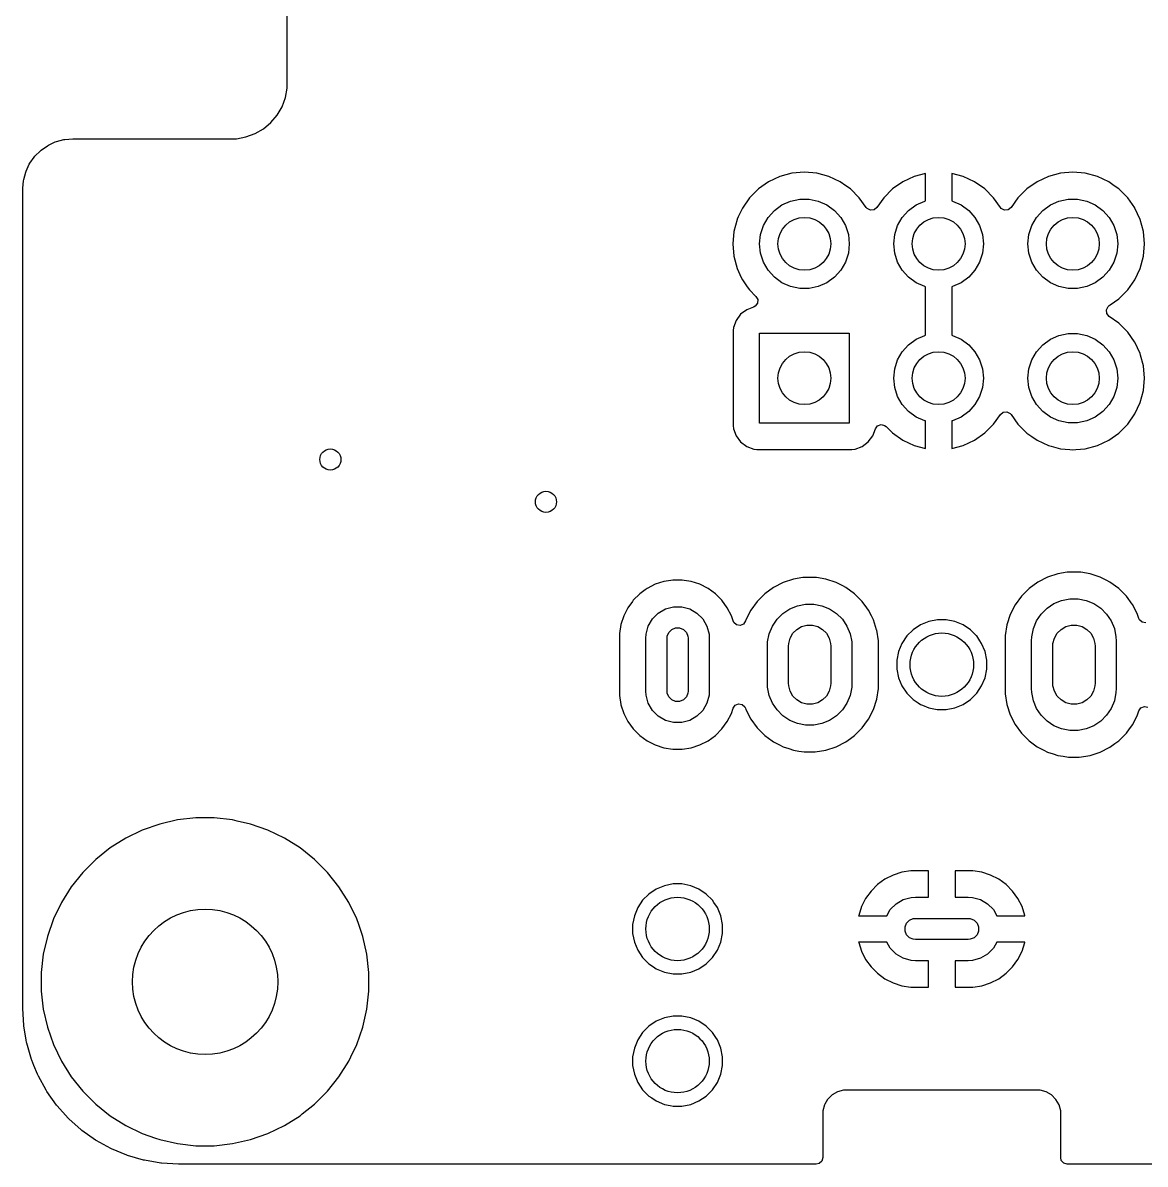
# Model space of a CAD drawing. Extents: x 1.91 to 4.47, y -4.27 to -2.07.
# Drawn here: x 1.911 to 2.748, y -4.27 to -3.42 of the extents above; entities that cross this region are included whole.
import ezdxf

# ---------------------------------------------------------------- set-up
doc = ezdxf.new("R2010")
doc.units = 0
doc.header["$MEASUREMENT"] = 0
doc.layers.add('BLACK', color=7, linetype='CONTINUOUS')

msp = doc.modelspace()

# ---------------------------------------------------------------- linework, layer by layer
at = {"layer": 'BLACK', "linetype": 'CONTINUOUS'}
for p, q in [((2.10829, -3.46392), (2.10829, -2.87319)), ((2.10829, -3.46457), (2.10829, -3.46392)), ((2.10829, -3.46819), (2.10829, -3.46457)), ((2.10456, -3.48211), (2.10703, -3.47531)), ((2.10703, -3.47531), (2.10829, -3.46819)), ((2.10094, -3.48838), (2.10456, -3.48211)), ((2.09629, -3.49392), (2.10094, -3.48838)), ((2.08447, -3.50219), (2.09074, -3.49858)), ((2.09074, -3.49858), (2.09629, -3.49392)), ((1.93051, -3.51075), (1.93565, -3.50836)), ((1.93565, -3.50836), (1.93645, -3.50807)), ((1.93645, -3.50807), (1.94192, -3.5066)), ((1.94192, -3.5066), (1.94275, -3.50646)), ((1.94275, -3.50646), (1.94861, -3.50594)), ((1.94861, -3.50594), (1.94903, -3.50593)), ((1.94903, -3.50593), (2.07055, -3.50593)), ((2.07055, -3.50593), (2.07767, -3.50467)), ((2.07055, -3.50593), (2.07055, -3.50593)), ((2.07767, -3.50467), (2.08447, -3.50219)), ((1.91994, -3.51963), (1.92048, -3.51898)), ((1.92048, -3.51898), (1.92449, -3.51497)), ((1.92449, -3.51497), (1.92514, -3.51443)), ((1.92514, -3.51443), (1.92978, -3.51118)), ((1.92978, -3.51118), (1.93051, -3.51075)), ((1.91387, -3.53013), (1.91626, -3.525)), ((1.91626, -3.525), (1.91669, -3.52427)), ((1.91669, -3.52427), (1.91994, -3.51963)), ((1.91212, -3.5364), (1.91358, -3.53093)), ((1.91358, -3.53093), (1.91387, -3.53013)), ((2.47545, -3.5341), (2.46701, -3.53803)), ((2.48443, -3.53169), (2.47545, -3.5341)), ((2.47545, -3.5341), (2.47545, -3.5341)), ((2.4937, -3.53088), (2.48443, -3.53169)), ((2.48443, -3.53169), (2.48443, -3.53169)), ((2.50297, -3.53169), (2.4937, -3.53088)), ((2.4937, -3.53088), (2.4937, -3.53088)), ((2.51195, -3.5341), (2.50297, -3.53169)), ((2.50297, -3.53169), (2.50297, -3.53169)), ((2.51196, -3.5341), (2.51195, -3.5341)), ((2.52039, -3.53803), (2.51196, -3.5341)), ((2.51196, -3.5341), (2.51196, -3.5341)), ((2.57545, -3.53412), (2.56702, -3.53805)), ((2.58386, -3.53186), (2.57545, -3.53412)), ((2.57545, -3.53412), (2.57545, -3.53412)), ((2.58386, -3.55232), (2.58386, -3.53186)), ((2.58386, -3.53186), (2.58386, -3.53186)), ((2.61195, -3.53412), (2.60354, -3.53186)), ((2.60354, -3.53186), (2.60354, -3.55232)), ((2.62038, -3.53805), (2.61195, -3.53412)), ((2.61195, -3.53412), (2.61195, -3.53412)), ((2.67545, -3.5341), (2.66701, -3.53803)), ((2.68443, -3.53169), (2.67545, -3.5341)), ((2.67545, -3.5341), (2.67545, -3.5341)), ((2.6937, -3.53088), (2.68443, -3.53169)), ((2.68443, -3.53169), (2.68443, -3.53169)), ((2.70297, -3.53169), (2.6937, -3.53088)), ((2.6937, -3.53088), (2.6937, -3.53088)), ((2.71195, -3.5341), (2.70297, -3.53169)), ((2.70297, -3.53169), (2.70297, -3.53169)), ((2.71196, -3.5341), (2.71195, -3.5341)), ((2.72039, -3.53803), (2.71196, -3.5341)), ((2.71196, -3.5341), (2.71196, -3.5341)), ((1.91144, -3.54352), (1.91146, -3.54309)), ((1.91144, -3.58425), (1.91144, -3.54352)), ((1.91146, -3.54309), (1.91149, -3.54271)), ((1.91149, -3.54271), (1.91197, -3.53724)), ((1.91197, -3.53724), (1.91212, -3.5364)), ((2.45939, -3.54337), (2.45282, -3.54994)), ((2.46701, -3.53803), (2.45939, -3.54337)), ((2.46701, -3.53803), (2.46701, -3.53803)), ((2.52456, -3.54095), (2.52039, -3.53803)), ((2.52039, -3.53803), (2.52039, -3.53803)), ((2.52039, -3.53803), (2.52039, -3.53803)), ((2.52792, -3.54331), (2.52456, -3.54095)), ((2.52801, -3.54337), (2.52792, -3.54331)), ((2.53459, -3.54994), (2.52801, -3.54337)), ((2.52801, -3.54337), (2.52801, -3.54337)), ((2.55941, -3.54338), (2.55283, -3.54996)), ((2.56702, -3.53805), (2.55941, -3.54338)), ((2.55941, -3.54338), (2.55941, -3.54338)), ((2.56702, -3.53805), (2.56702, -3.53805)), ((2.628, -3.54338), (2.62038, -3.53805)), ((2.63457, -3.54996), (2.628, -3.54338)), ((2.65939, -3.54337), (2.65282, -3.54994)), ((2.66701, -3.53803), (2.65939, -3.54337)), ((2.66701, -3.53803), (2.66701, -3.53803)), ((2.72456, -3.54095), (2.72039, -3.53803)), ((2.72039, -3.53803), (2.72039, -3.53803)), ((2.72039, -3.53803), (2.72039, -3.53803)), ((2.72792, -3.54331), (2.72456, -3.54095)), ((2.72801, -3.54337), (2.72792, -3.54331)), ((2.73459, -3.54994), (2.72801, -3.54337)), ((2.72801, -3.54337), (2.72801, -3.54337)), ((2.45282, -3.54994), (2.44748, -3.55757)), ((2.47697, -3.55527), (2.48336, -3.55243)), ((2.48336, -3.55243), (2.4902, -3.55097)), ((2.4902, -3.55097), (2.4972, -3.55097)), ((2.4972, -3.55097), (2.50404, -3.55243)), ((2.50404, -3.55243), (2.51043, -3.55527)), ((2.53971, -3.55727), (2.53459, -3.54994)), ((2.55283, -3.54996), (2.54771, -3.55727)), ((2.55283, -3.54996), (2.55283, -3.54996)), ((2.57697, -3.55527), (2.58336, -3.55243)), ((2.58336, -3.55243), (2.58386, -3.55232)), ((2.60354, -3.55232), (2.60404, -3.55243)), ((2.60404, -3.55243), (2.61043, -3.55527)), ((2.63969, -3.55727), (2.63457, -3.54996)), ((2.63457, -3.54996), (2.63457, -3.54996)), ((2.65282, -3.54994), (2.64769, -3.55727)), ((2.67697, -3.55527), (2.68336, -3.55243)), ((2.68336, -3.55243), (2.6902, -3.55097)), ((2.6902, -3.55097), (2.6972, -3.55097)), ((2.6972, -3.55097), (2.70404, -3.55243)), ((2.70404, -3.55243), (2.71043, -3.55527)), ((2.73979, -3.55738), (2.73459, -3.54994)), ((2.44748, -3.55757), (2.44447, -3.56402)), ((2.44748, -3.55757), (2.44748, -3.55757)), ((2.46663, -3.56458), (2.47131, -3.55938)), ((2.47131, -3.55938), (2.47697, -3.55527)), ((2.51043, -3.55527), (2.51609, -3.55938)), ((2.51609, -3.55938), (2.52077, -3.56458)), ((2.54037, -3.55803), (2.53971, -3.55727)), ((2.54283, -3.55927), (2.54037, -3.55803)), ((2.54556, -3.55898), (2.54283, -3.55927)), ((2.54771, -3.55727), (2.54556, -3.55898)), ((2.56663, -3.56458), (2.57131, -3.55938)), ((2.57131, -3.55938), (2.57697, -3.55527)), ((2.61043, -3.55527), (2.61609, -3.55938)), ((2.61609, -3.55938), (2.62077, -3.56458)), ((2.64035, -3.55803), (2.63969, -3.55727)), ((2.6428, -3.55927), (2.64035, -3.55803)), ((2.64554, -3.55898), (2.6428, -3.55927)), ((2.64769, -3.55727), (2.64554, -3.55898)), ((2.66663, -3.56458), (2.67131, -3.55938)), ((2.67131, -3.55938), (2.67697, -3.55527)), ((2.71043, -3.55527), (2.71609, -3.55938)), ((2.71609, -3.55938), (2.72077, -3.56458)), ((2.73992, -3.55757), (2.73979, -3.55738)), ((2.74385, -3.566), (2.73992, -3.55757)), ((2.44355, -3.566), (2.44114, -3.57498)), ((2.44359, -3.56591), (2.44355, -3.566)), ((2.44355, -3.566), (2.44355, -3.566)), ((2.44447, -3.56402), (2.44359, -3.56591)), ((2.46313, -3.57064), (2.46663, -3.56458)), ((2.52077, -3.56458), (2.52427, -3.57064)), ((2.56313, -3.57064), (2.56663, -3.56458)), ((2.62077, -3.56458), (2.62427, -3.57064)), ((2.66313, -3.57064), (2.66663, -3.56458)), ((2.72077, -3.56458), (2.72427, -3.57064)), ((2.74626, -3.57498), (2.74385, -3.566)), ((2.44114, -3.57498), (2.44033, -3.58425)), ((2.44114, -3.57498), (2.44114, -3.57498)), ((2.46024, -3.58425), (2.46097, -3.57729)), ((2.46097, -3.57729), (2.46313, -3.57064)), ((2.52427, -3.57064), (2.52643, -3.57729)), ((2.52643, -3.57729), (2.52717, -3.58425)), ((2.56024, -3.58425), (2.56097, -3.57729)), ((2.56097, -3.57729), (2.56313, -3.57064)), ((2.62427, -3.57064), (2.62643, -3.57729)), ((2.62643, -3.57729), (2.62717, -3.58425)), ((2.66024, -3.58425), (2.66097, -3.57729)), ((2.66097, -3.57729), (2.66313, -3.57064)), ((2.72427, -3.57064), (2.72643, -3.57729)), ((2.72643, -3.57729), (2.72717, -3.58425)), ((2.74707, -3.58425), (2.74626, -3.57498)), ((1.91144, -3.87454), (1.91144, -3.58425)), ((2.44033, -3.58425), (2.44114, -3.59352)), ((2.44033, -3.58425), (2.44033, -3.58425)), ((2.46097, -3.59121), (2.46024, -3.58425)), ((2.52717, -3.58425), (2.52643, -3.59121)), ((2.56097, -3.59121), (2.56024, -3.58425)), ((2.62717, -3.58425), (2.62643, -3.59121)), ((2.66097, -3.59121), (2.66024, -3.58425)), ((2.72717, -3.58425), (2.72643, -3.59121)), ((2.74626, -3.59352), (2.74707, -3.58425)), ((2.44114, -3.59352), (2.44114, -3.59352)), ((2.44114, -3.59352), (2.44355, -3.60251)), ((2.46313, -3.59786), (2.46097, -3.59121)), ((2.52643, -3.59121), (2.52427, -3.59786)), ((2.56313, -3.59786), (2.56097, -3.59121)), ((2.62643, -3.59121), (2.62427, -3.59786)), ((2.66313, -3.59786), (2.66097, -3.59121)), ((2.72643, -3.59121), (2.72427, -3.59786)), ((2.74385, -3.60251), (2.74626, -3.59352)), ((2.44355, -3.60251), (2.44355, -3.60251)), ((2.44355, -3.60251), (2.44355, -3.60251)), ((2.44355, -3.60251), (2.44669, -3.60924)), ((2.46663, -3.60392), (2.46313, -3.59786)), ((2.47131, -3.60912), (2.46663, -3.60392)), ((2.52077, -3.60392), (2.51609, -3.60912)), ((2.52427, -3.59786), (2.52077, -3.60392)), ((2.56663, -3.60392), (2.56313, -3.59786)), ((2.57131, -3.60912), (2.56663, -3.60392)), ((2.62077, -3.60392), (2.61609, -3.60912)), ((2.62427, -3.59786), (2.62077, -3.60392)), ((2.66663, -3.60392), (2.66313, -3.59786)), ((2.67131, -3.60912), (2.66663, -3.60392)), ((2.72077, -3.60392), (2.71609, -3.60912)), ((2.72427, -3.59786), (2.72077, -3.60392)), ((2.73992, -3.61094), (2.74385, -3.60251)), ((2.44669, -3.60924), (2.44748, -3.61094)), ((2.44748, -3.61094), (2.44748, -3.61094)), ((2.44748, -3.61094), (2.45114, -3.61617)), ((2.47697, -3.61323), (2.47131, -3.60912)), ((2.51609, -3.60912), (2.51043, -3.61323)), ((2.57697, -3.61323), (2.57131, -3.60912)), ((2.61609, -3.60912), (2.61043, -3.61323)), ((2.67697, -3.61323), (2.67131, -3.60912)), ((2.71609, -3.60912), (2.71043, -3.61323)), ((2.73459, -3.61856), (2.73992, -3.61094)), ((2.45114, -3.61617), (2.45282, -3.61856)), ((2.45282, -3.61856), (2.45282, -3.61856)), ((2.45282, -3.61856), (2.45762, -3.62336)), ((2.48336, -3.61608), (2.47697, -3.61323)), ((2.4902, -3.61753), (2.48336, -3.61608)), ((2.4972, -3.61753), (2.4902, -3.61753)), ((2.50404, -3.61608), (2.4972, -3.61753)), ((2.51043, -3.61323), (2.50404, -3.61608)), ((2.58336, -3.61608), (2.57697, -3.61323)), ((2.58386, -3.61618), (2.58336, -3.61608)), ((2.58386, -3.65232), (2.58386, -3.61618)), ((2.60404, -3.61608), (2.60354, -3.61618)), ((2.60354, -3.61618), (2.60354, -3.65232)), ((2.61043, -3.61323), (2.60404, -3.61608)), ((2.68336, -3.61608), (2.67697, -3.61323)), ((2.6902, -3.61753), (2.68336, -3.61608)), ((2.6972, -3.61753), (2.6902, -3.61753)), ((2.70404, -3.61608), (2.6972, -3.61753)), ((2.71043, -3.61323), (2.70404, -3.61608)), ((2.72801, -3.62514), (2.73459, -3.61856)), ((2.45874, -3.62852), (2.45709, -3.63072)), ((2.45762, -3.62336), (2.45893, -3.62577)), ((2.45893, -3.62577), (2.45874, -3.62852)), ((2.72158, -3.62964), (2.72801, -3.62514)), ((2.44616, -3.63671), (2.44276, -3.64125)), ((2.4507, -3.63332), (2.44616, -3.63671)), ((2.44616, -3.63671), (2.44616, -3.63671)), ((2.45587, -3.63139), (2.4507, -3.63332)), ((2.4507, -3.63332), (2.4507, -3.63332)), ((2.45709, -3.63072), (2.45587, -3.63139)), ((2.7187, -3.63337), (2.71994, -3.63091)), ((2.71898, -3.6361), (2.7187, -3.63337)), ((2.7207, -3.63825), (2.71898, -3.6361)), ((2.71994, -3.63091), (2.7207, -3.63025)), ((2.7207, -3.63025), (2.72158, -3.62964)), ((2.44078, -3.64656), (2.44053, -3.6489)), ((2.44276, -3.64125), (2.44078, -3.64656)), ((2.44276, -3.64125), (2.44276, -3.64125)), ((2.72801, -3.64337), (2.7207, -3.63825)), ((2.73459, -3.64994), (2.72801, -3.64337)), ((2.72801, -3.64337), (2.72801, -3.64337)), ((2.44053, -3.6489), (2.44053, -3.6489)), ((2.44053, -3.6489), (2.44053, -3.7196)), ((2.46024, -3.71772), (2.46024, -3.65079)), ((2.46024, -3.65079), (2.52717, -3.65079)), ((2.52717, -3.65079), (2.52717, -3.71772)), ((2.57697, -3.65527), (2.58336, -3.65243)), ((2.58336, -3.65243), (2.58386, -3.65232)), ((2.60354, -3.65232), (2.60404, -3.65243)), ((2.60404, -3.65243), (2.61043, -3.65527)), ((2.67697, -3.65527), (2.68336, -3.65243)), ((2.68336, -3.65243), (2.6902, -3.65097)), ((2.6902, -3.65097), (2.6972, -3.65097)), ((2.6972, -3.65097), (2.70404, -3.65243)), ((2.70404, -3.65243), (2.71043, -3.65527)), ((2.73971, -3.65727), (2.73459, -3.64994)), ((2.56663, -3.66458), (2.57131, -3.65938)), ((2.57131, -3.65938), (2.57697, -3.65527)), ((2.61043, -3.65527), (2.61609, -3.65938)), ((2.61609, -3.65938), (2.62077, -3.66458)), ((2.66663, -3.66458), (2.67131, -3.65938)), ((2.67131, -3.65938), (2.67697, -3.65527)), ((2.71043, -3.65527), (2.71609, -3.65938)), ((2.71609, -3.65938), (2.72077, -3.66458)), ((2.73992, -3.65757), (2.73971, -3.65727)), ((2.74385, -3.666), (2.73992, -3.65757)), ((2.56097, -3.67729), (2.56313, -3.67064)), ((2.56313, -3.67064), (2.56663, -3.66458)), ((2.62077, -3.66458), (2.62427, -3.67064)), ((2.62427, -3.67064), (2.62643, -3.67729)), ((2.66097, -3.67729), (2.66313, -3.67064)), ((2.66313, -3.67064), (2.66663, -3.66458)), ((2.72077, -3.66458), (2.72427, -3.67064)), ((2.72427, -3.67064), (2.72643, -3.67729)), ((2.74416, -3.66712), (2.74385, -3.666)), ((2.74385, -3.666), (2.74385, -3.666)), ((2.74385, -3.666), (2.74385, -3.666)), ((2.74626, -3.67498), (2.74416, -3.66712)), ((2.56024, -3.68425), (2.56097, -3.67729)), ((2.62643, -3.67729), (2.62717, -3.68425)), ((2.66024, -3.68425), (2.66097, -3.67729)), ((2.72643, -3.67729), (2.72717, -3.68425)), ((2.74707, -3.68425), (2.74626, -3.67498)), ((2.56097, -3.69121), (2.56024, -3.68425)), ((2.62717, -3.68425), (2.62643, -3.69121)), ((2.66097, -3.69121), (2.66024, -3.68425)), ((2.72717, -3.68425), (2.72643, -3.69121)), ((2.74626, -3.69352), (2.74707, -3.68425)), ((2.56313, -3.69786), (2.56097, -3.69121)), ((2.62643, -3.69121), (2.62427, -3.69786)), ((2.66313, -3.69786), (2.66097, -3.69121)), ((2.72643, -3.69121), (2.72427, -3.69786)), ((2.74385, -3.70251), (2.74626, -3.69352)), ((2.56663, -3.70392), (2.56313, -3.69786)), ((2.57131, -3.70912), (2.56663, -3.70392)), ((2.62077, -3.70392), (2.61609, -3.70912)), ((2.62427, -3.69786), (2.62077, -3.70392)), ((2.66663, -3.70392), (2.66313, -3.69786)), ((2.67131, -3.70912), (2.66663, -3.70392)), ((2.72077, -3.70392), (2.71609, -3.70912)), ((2.72427, -3.69786), (2.72077, -3.70392)), ((2.73992, -3.71094), (2.74385, -3.70251)), ((2.57697, -3.71323), (2.57131, -3.70912)), ((2.58336, -3.71608), (2.57697, -3.71323)), ((2.61043, -3.71323), (2.60404, -3.71608)), ((2.61609, -3.70912), (2.61043, -3.71323)), ((2.63457, -3.71855), (2.63969, -3.71124)), ((2.63969, -3.71124), (2.64184, -3.70952)), ((2.64184, -3.70952), (2.64457, -3.70924)), ((2.64457, -3.70924), (2.64703, -3.71048)), ((2.64703, -3.71048), (2.64769, -3.71124)), ((2.64769, -3.71124), (2.65282, -3.71856)), ((2.67697, -3.71323), (2.67131, -3.70912)), ((2.68336, -3.71608), (2.67697, -3.71323)), ((2.71043, -3.71323), (2.70404, -3.71608)), ((2.71609, -3.70912), (2.71043, -3.71323)), ((2.73459, -3.71856), (2.73992, -3.71094)), ((2.44053, -3.7196), (2.44053, -3.7196)), ((2.44053, -3.7196), (2.44078, -3.72195)), ((2.44078, -3.72195), (2.44276, -3.72726)), ((2.52717, -3.71772), (2.46024, -3.71772)), ((2.54464, -3.72726), (2.54657, -3.72206)), ((2.54657, -3.72206), (2.54822, -3.71986)), ((2.54822, -3.71986), (2.5508, -3.7189)), ((2.5508, -3.7189), (2.55349, -3.71948)), ((2.55349, -3.71948), (2.5546, -3.72032)), ((2.5546, -3.72032), (2.55941, -3.72512)), ((2.58386, -3.71618), (2.58336, -3.71608)), ((2.58386, -3.73664), (2.58386, -3.71618)), ((2.60404, -3.71608), (2.60354, -3.71618)), ((2.60354, -3.71618), (2.60354, -3.73664)), ((2.628, -3.72512), (2.63457, -3.71855)), ((2.65282, -3.71856), (2.65939, -3.72514)), ((2.6902, -3.71753), (2.68336, -3.71608)), ((2.6972, -3.71753), (2.6902, -3.71753)), ((2.70404, -3.71608), (2.6972, -3.71753)), ((2.72801, -3.72514), (2.73459, -3.71856)), ((2.44276, -3.72726), (2.44276, -3.72726)), ((2.44276, -3.72726), (2.44616, -3.73179)), ((2.54124, -3.73179), (2.54464, -3.72726)), ((2.55941, -3.72512), (2.56702, -3.73046)), ((2.56702, -3.73046), (2.57545, -3.73439)), ((2.61195, -3.73439), (2.62038, -3.73046)), ((2.62038, -3.73046), (2.628, -3.72512)), ((2.65939, -3.72514), (2.6632, -3.72781)), ((2.6632, -3.72781), (2.66701, -3.73047)), ((2.66701, -3.73047), (2.66701, -3.73047)), ((2.66701, -3.73047), (2.66701, -3.73047)), ((2.66701, -3.73047), (2.67545, -3.73441)), ((2.71196, -3.73441), (2.72039, -3.73047)), ((2.72039, -3.73047), (2.72801, -3.72514)), ((2.44616, -3.73179), (2.44616, -3.73179)), ((2.44616, -3.73179), (2.4507, -3.73519)), ((2.4507, -3.73519), (2.4507, -3.73519)), ((2.4507, -3.73519), (2.456, -3.73717)), ((2.456, -3.73717), (2.456, -3.73717)), ((2.456, -3.73717), (2.45628, -3.7372)), ((2.45628, -3.7372), (2.45835, -3.73742)), ((2.45835, -3.73742), (2.52905, -3.73742)), ((2.52905, -3.73742), (2.5314, -3.73717)), ((2.5314, -3.73717), (2.53671, -3.73519)), ((2.53671, -3.73519), (2.54124, -3.73179)), ((2.57545, -3.73439), (2.57545, -3.73439)), ((2.57545, -3.73439), (2.58386, -3.73664)), ((2.60354, -3.73664), (2.61195, -3.73439)), ((2.61195, -3.73439), (2.61195, -3.73439)), ((2.67545, -3.73441), (2.67545, -3.73441)), ((2.67545, -3.73441), (2.67545, -3.73441)), ((2.67545, -3.73441), (2.67761, -3.73499)), ((2.67761, -3.73499), (2.68443, -3.73681)), ((2.68443, -3.73681), (2.69138, -3.73742)), ((2.69138, -3.73742), (2.6937, -3.73762)), ((2.6937, -3.73762), (2.69602, -3.73742)), ((2.6937, -3.73762), (2.6937, -3.73762)), ((2.6937, -3.73762), (2.6937, -3.73762)), ((2.69602, -3.73742), (2.70297, -3.73681)), ((2.70297, -3.73681), (2.71196, -3.73441)), ((2.49265, -3.83281), (2.48565, -3.83392)), ((2.49361, -3.83266), (2.49265, -3.83281)), ((2.50167, -3.83266), (2.49361, -3.83266)), ((2.50276, -3.83283), (2.50167, -3.83266)), ((2.50963, -3.83392), (2.50276, -3.83283)), ((2.67483, -3.83247), (2.66765, -3.83613)), ((2.6825, -3.82998), (2.67483, -3.83247)), ((2.6895, -3.82887), (2.6825, -3.82998)), ((2.69046, -3.82872), (2.6895, -3.82887)), ((2.69852, -3.82872), (2.69046, -3.82872)), ((2.69961, -3.82889), (2.69852, -3.82872)), ((2.70648, -3.82998), (2.69961, -3.82889)), ((2.71414, -3.83247), (2.70648, -3.82998)), ((2.71908, -3.83499), (2.71414, -3.83247)), ((2.37514, -3.84189), (2.37099, -3.84491)), ((2.3765, -3.8409), (2.37514, -3.84189)), ((2.38258, -3.8378), (2.3765, -3.8409)), ((2.38907, -3.83569), (2.38258, -3.8378)), ((2.39424, -3.83487), (2.38907, -3.83569)), ((2.3958, -3.83463), (2.39424, -3.83487)), ((2.40262, -3.83463), (2.3958, -3.83463)), ((2.40418, -3.83487), (2.40262, -3.83463)), ((2.40936, -3.83569), (2.40418, -3.83487)), ((2.41584, -3.8378), (2.40936, -3.83569)), ((2.40936, -3.83569), (2.40936, -3.83569)), ((2.40936, -3.83569), (2.40936, -3.83569)), ((2.42192, -3.8409), (2.41584, -3.8378)), ((2.42744, -3.84491), (2.42192, -3.8409)), ((2.4708, -3.84007), (2.46428, -3.8448)), ((2.47798, -3.83641), (2.4708, -3.84007)), ((2.48565, -3.83392), (2.47798, -3.83641)), ((2.51729, -3.83641), (2.50963, -3.83392)), ((2.52223, -3.83892), (2.51729, -3.83641)), ((2.52447, -3.84007), (2.52223, -3.83892)), ((2.53099, -3.8448), (2.52447, -3.84007)), ((2.52447, -3.84007), (2.52447, -3.84007)), ((2.52447, -3.84007), (2.52447, -3.84007)), ((2.66113, -3.84087), (2.65543, -3.84657)), ((2.66765, -3.83613), (2.66113, -3.84087)), ((2.72132, -3.83613), (2.71908, -3.83499)), ((2.72784, -3.84087), (2.72132, -3.83613)), ((2.72132, -3.83613), (2.72132, -3.83613)), ((2.72132, -3.83613), (2.72132, -3.83613)), ((2.73354, -3.84657), (2.72784, -3.84087)), ((2.3656, -3.8505), (2.36216, -3.85524)), ((2.36616, -3.84973), (2.3656, -3.8505)), ((2.37099, -3.84491), (2.36616, -3.84973)), ((2.36616, -3.84973), (2.36616, -3.84973)), ((2.36616, -3.84973), (2.36616, -3.84973)), ((2.37099, -3.84491), (2.37099, -3.84491)), ((2.37099, -3.84491), (2.37099, -3.84491)), ((2.43226, -3.84973), (2.42744, -3.84491)), ((2.43627, -3.85524), (2.43226, -3.84973)), ((2.45858, -3.8505), (2.45385, -3.85702)), ((2.46428, -3.8448), (2.45858, -3.8505)), ((2.53669, -3.8505), (2.53099, -3.8448)), ((2.54014, -3.85524), (2.53669, -3.8505)), ((2.65543, -3.84657), (2.6507, -3.85309)), ((2.67964, -3.85214), (2.68535, -3.84978)), ((2.68535, -3.84978), (2.6914, -3.84858)), ((2.6914, -3.84858), (2.69758, -3.84858)), ((2.69758, -3.84858), (2.70363, -3.84978)), ((2.70363, -3.84978), (2.70934, -3.85214)), ((2.73797, -3.85267), (2.73354, -3.84657)), ((2.36216, -3.85524), (2.35906, -3.86132)), ((2.38483, -3.85921), (2.39017, -3.85613)), ((2.39017, -3.85613), (2.39613, -3.85453)), ((2.39613, -3.85453), (2.4023, -3.85453)), ((2.4023, -3.85453), (2.40825, -3.85613)), ((2.40825, -3.85613), (2.41359, -3.85921)), ((2.43937, -3.86132), (2.43627, -3.85524)), ((2.45385, -3.85702), (2.45019, -3.8642)), ((2.47766, -3.85951), (2.48279, -3.85608)), ((2.48279, -3.85608), (2.48849, -3.85372)), ((2.48849, -3.85372), (2.49455, -3.85251)), ((2.49455, -3.85251), (2.50072, -3.85251)), ((2.50072, -3.85251), (2.50678, -3.85372)), ((2.50678, -3.85372), (2.51248, -3.85608)), ((2.51248, -3.85608), (2.51762, -3.85951)), ((2.54143, -3.85702), (2.54014, -3.85524)), ((2.54362, -3.86132), (2.54143, -3.85702)), ((2.6507, -3.85309), (2.64704, -3.86027)), ((2.67014, -3.85994), (2.67451, -3.85557)), ((2.67451, -3.85557), (2.67964, -3.85214)), ((2.70934, -3.85214), (2.71447, -3.85557)), ((2.71447, -3.85557), (2.71883, -3.85994)), ((2.73828, -3.85309), (2.73797, -3.85267)), ((2.74194, -3.86027), (2.73828, -3.85309)), ((2.35906, -3.86132), (2.35695, -3.86781)), ((2.37739, -3.86891), (2.38047, -3.86357)), ((2.38047, -3.86357), (2.38483, -3.85921)), ((2.41359, -3.85921), (2.41795, -3.86357)), ((2.41795, -3.86357), (2.42104, -3.86891)), ((2.4406, -3.86513), (2.43937, -3.86132)), ((2.44106, -3.86614), (2.4406, -3.86513)), ((2.44309, -3.868), (2.44106, -3.86614)), ((2.44834, -3.8674), (2.4458, -3.86847)), ((2.44989, -3.86513), (2.44834, -3.8674)), ((2.45019, -3.8642), (2.44989, -3.86513)), ((2.46986, -3.86901), (2.47329, -3.86388)), ((2.47329, -3.86388), (2.47766, -3.85951)), ((2.51762, -3.85951), (2.52198, -3.86388)), ((2.52198, -3.86388), (2.52541, -3.86901)), ((2.54509, -3.8642), (2.54362, -3.86132)), ((2.5475, -3.87163), (2.54509, -3.8642)), ((2.5863, -3.86544), (2.5802, -3.86796)), ((2.59276, -3.86415), (2.5863, -3.86544)), ((2.5863, -3.86544), (2.5863, -3.86544)), ((2.59277, -3.86415), (2.59276, -3.86415)), ((2.59936, -3.86415), (2.59277, -3.86415)), ((2.60583, -3.86544), (2.59936, -3.86415)), ((2.59936, -3.86415), (2.59936, -3.86415)), ((2.61192, -3.86796), (2.60583, -3.86544)), ((2.60583, -3.86544), (2.60583, -3.86544)), ((2.64704, -3.86027), (2.64455, -3.86793)), ((2.66435, -3.87078), (2.66671, -3.86507)), ((2.66671, -3.86507), (2.67014, -3.85994)), ((2.71883, -3.85994), (2.72227, -3.86507)), ((2.72227, -3.86507), (2.72463, -3.87078)), ((2.74288, -3.86316), (2.74194, -3.86027)), ((2.74334, -3.86417), (2.74288, -3.86316)), ((2.74537, -3.86603), (2.74334, -3.86417)), ((2.74808, -3.8665), (2.74537, -3.86603)), ((1.91144, -4.127), (1.91144, -3.87454)), ((2.35695, -3.86781), (2.35589, -3.87454)), ((2.35589, -3.87454), (2.35589, -3.92073)), ((2.37559, -3.87795), (2.37579, -3.87487)), ((2.37579, -3.87487), (2.37739, -3.86891)), ((2.39149, -3.87642), (2.39267, -3.87358)), ((2.39267, -3.87358), (2.39484, -3.87141)), ((2.39484, -3.87141), (2.39768, -3.87023)), ((2.39768, -3.87023), (2.40075, -3.87023)), ((2.40075, -3.87023), (2.40359, -3.87141)), ((2.40359, -3.87141), (2.40576, -3.87358)), ((2.40576, -3.87358), (2.40694, -3.87642)), ((2.42104, -3.86891), (2.42263, -3.87487)), ((2.42263, -3.87487), (2.42283, -3.87795)), ((2.4458, -3.86847), (2.44309, -3.868)), ((2.46629, -3.88077), (2.4675, -3.87472)), ((2.4675, -3.87472), (2.46986, -3.86901)), ((2.48309, -3.87783), (2.48514, -3.87427)), ((2.48514, -3.87427), (2.48805, -3.87136)), ((2.48805, -3.87136), (2.49161, -3.86931)), ((2.49161, -3.86931), (2.49558, -3.86824)), ((2.49558, -3.86824), (2.49969, -3.86824)), ((2.49969, -3.86824), (2.50366, -3.86931)), ((2.50366, -3.86931), (2.50722, -3.87136)), ((2.50722, -3.87136), (2.51013, -3.87427)), ((2.51013, -3.87427), (2.51219, -3.87783)), ((2.52541, -3.86901), (2.52778, -3.87472)), ((2.52778, -3.87472), (2.52898, -3.88077)), ((2.54758, -3.87187), (2.5475, -3.87163)), ((2.54884, -3.87983), (2.54758, -3.87187)), ((2.57472, -3.87163), (2.57005, -3.87629)), ((2.5802, -3.86796), (2.57472, -3.87163)), ((2.61741, -3.87163), (2.61192, -3.86796)), ((2.62167, -3.87589), (2.61741, -3.87163)), ((2.62207, -3.87629), (2.62167, -3.87589)), ((2.64455, -3.86793), (2.64329, -3.87589)), ((2.64329, -3.87589), (2.64329, -3.91938)), ((2.66314, -3.87683), (2.66435, -3.87078)), ((2.67994, -3.87783), (2.68199, -3.87427)), ((2.68199, -3.87427), (2.6849, -3.87136)), ((2.6849, -3.87136), (2.68846, -3.86931)), ((2.68846, -3.86931), (2.69243, -3.86824)), ((2.69243, -3.86824), (2.69654, -3.86824)), ((2.69654, -3.86824), (2.70051, -3.86931)), ((2.70051, -3.86931), (2.70408, -3.87136)), ((2.70408, -3.87136), (2.70698, -3.87427)), ((2.70698, -3.87427), (2.70904, -3.87783)), ((2.72463, -3.87078), (2.72583, -3.87683)), ((2.37559, -3.91732), (2.37559, -3.87795)), ((2.39134, -3.87795), (2.39149, -3.87642)), ((2.39134, -3.91732), (2.39134, -3.87795)), ((2.40694, -3.87642), (2.40709, -3.87795)), ((2.40709, -3.87795), (2.40709, -3.91732)), ((2.42283, -3.87795), (2.42283, -3.91732)), ((2.46614, -3.88386), (2.46629, -3.88077)), ((2.46614, -3.91142), (2.46614, -3.88386)), ((2.48189, -3.88386), (2.48202, -3.8818)), ((2.48189, -3.91142), (2.48189, -3.88386)), ((2.48202, -3.8818), (2.48309, -3.87783)), ((2.51219, -3.87783), (2.51325, -3.8818)), ((2.51325, -3.8818), (2.51339, -3.88386)), ((2.51339, -3.88386), (2.51339, -3.91142)), ((2.52898, -3.88077), (2.52913, -3.88386)), ((2.52913, -3.88386), (2.52913, -3.91142)), ((2.54884, -3.89434), (2.54884, -3.87983)), ((2.56639, -3.88178), (2.56387, -3.88787)), ((2.57005, -3.87629), (2.56639, -3.88178)), ((2.62443, -3.87983), (2.62207, -3.87629)), ((2.62574, -3.88178), (2.62443, -3.87983)), ((2.62826, -3.88787), (2.62574, -3.88178)), ((2.66299, -3.87992), (2.66314, -3.87683)), ((2.66299, -3.91535), (2.66299, -3.87992)), ((2.67874, -3.88386), (2.67887, -3.8818)), ((2.67874, -3.91142), (2.67874, -3.88386)), ((2.67887, -3.8818), (2.67994, -3.87783)), ((2.70904, -3.87783), (2.7101, -3.8818)), ((2.7101, -3.8818), (2.71024, -3.88386)), ((2.71024, -3.88386), (2.71024, -3.91142)), ((2.72583, -3.87683), (2.72598, -3.87992)), ((2.72598, -3.87992), (2.72598, -3.91535)), ((2.56387, -3.88787), (2.56258, -3.89434)), ((2.56387, -3.88787), (2.56387, -3.88787)), ((2.62955, -3.89434), (2.62826, -3.88787)), ((2.54884, -3.91545), (2.54884, -3.89434)), ((2.56258, -3.89434), (2.56258, -3.90094)), ((2.56258, -3.90094), (2.56387, -3.9074)), ((2.62826, -3.9074), (2.62955, -3.90094)), ((2.62955, -3.90094), (2.62955, -3.89434)), ((2.56387, -3.9074), (2.56387, -3.9074)), ((2.56387, -3.9074), (2.56639, -3.9135)), ((2.62574, -3.9135), (2.62826, -3.9074)), ((2.37579, -3.92041), (2.37559, -3.91732)), ((2.39149, -3.91886), (2.39134, -3.91732)), ((2.40709, -3.91732), (2.40694, -3.91886)), ((2.42283, -3.91732), (2.42263, -3.92041)), ((2.46629, -3.9145), (2.46614, -3.91142)), ((2.4675, -3.92056), (2.46629, -3.9145)), ((2.48202, -3.91347), (2.48189, -3.91142)), ((2.48309, -3.91744), (2.48202, -3.91347)), ((2.48514, -3.921), (2.48309, -3.91744)), ((2.51219, -3.91744), (2.51013, -3.921)), ((2.51325, -3.91347), (2.51219, -3.91744)), ((2.51339, -3.91142), (2.51325, -3.91347)), ((2.52898, -3.9145), (2.52778, -3.92056)), ((2.52913, -3.91142), (2.52898, -3.9145)), ((2.54758, -3.92341), (2.54884, -3.91545)), ((2.56639, -3.9135), (2.57005, -3.91898)), ((2.62207, -3.91898), (2.62574, -3.9135)), ((2.66314, -3.91844), (2.66299, -3.91535)), ((2.66435, -3.9245), (2.66314, -3.91844)), ((2.67887, -3.91347), (2.67874, -3.91142)), ((2.67994, -3.91744), (2.67887, -3.91347)), ((2.68199, -3.921), (2.67994, -3.91744)), ((2.70904, -3.91744), (2.70698, -3.921)), ((2.7101, -3.91347), (2.70904, -3.91744)), ((2.71024, -3.91142), (2.7101, -3.91347)), ((2.72583, -3.91844), (2.72463, -3.9245)), ((2.72598, -3.91535), (2.72583, -3.91844)), ((2.35589, -3.92073), (2.35693, -3.92731)), ((2.37739, -3.92636), (2.37579, -3.92041)), ((2.38047, -3.9317), (2.37739, -3.92636)), ((2.39267, -3.9217), (2.39149, -3.91886)), ((2.39484, -3.92387), (2.39267, -3.9217)), ((2.39768, -3.92505), (2.39484, -3.92387)), ((2.40075, -3.92505), (2.39768, -3.92505)), ((2.40359, -3.92387), (2.40075, -3.92505)), ((2.40576, -3.9217), (2.40359, -3.92387)), ((2.40694, -3.91886), (2.40576, -3.9217)), ((2.42104, -3.92636), (2.41795, -3.9317)), ((2.42263, -3.92041), (2.42104, -3.92636)), ((2.44215, -3.92788), (2.44469, -3.92681)), ((2.44469, -3.92681), (2.4474, -3.92728)), ((2.46986, -3.92626), (2.4675, -3.92056)), ((2.47329, -3.9314), (2.46986, -3.92626)), ((2.48805, -3.92391), (2.48514, -3.921)), ((2.49161, -3.92597), (2.48805, -3.92391)), ((2.49558, -3.92703), (2.49161, -3.92597)), ((2.49969, -3.92703), (2.49558, -3.92703)), ((2.50366, -3.92597), (2.49969, -3.92703)), ((2.50722, -3.92391), (2.50366, -3.92597)), ((2.51013, -3.921), (2.50722, -3.92391)), ((2.52541, -3.92626), (2.52198, -3.9314)), ((2.52778, -3.92056), (2.52541, -3.92626)), ((2.54509, -3.93107), (2.54758, -3.92341)), ((2.57005, -3.91898), (2.57472, -3.92365)), ((2.57472, -3.92365), (2.57837, -3.92608)), ((2.57837, -3.92608), (2.5802, -3.92731)), ((2.61192, -3.92731), (2.61741, -3.92365)), ((2.61741, -3.92365), (2.62207, -3.91898)), ((2.64329, -3.91938), (2.64455, -3.92734)), ((2.66671, -3.9302), (2.66435, -3.9245)), ((2.6849, -3.92391), (2.68199, -3.921)), ((2.68846, -3.92597), (2.6849, -3.92391)), ((2.69243, -3.92703), (2.68846, -3.92597)), ((2.69654, -3.92703), (2.69243, -3.92703)), ((2.70051, -3.92597), (2.69654, -3.92703)), ((2.70408, -3.92391), (2.70051, -3.92597)), ((2.70698, -3.921), (2.70408, -3.92391)), ((2.72463, -3.9245), (2.72227, -3.9302)), ((2.35693, -3.92731), (2.35695, -3.92747)), ((2.35695, -3.92747), (2.35906, -3.93395)), ((2.35906, -3.93395), (2.36216, -3.94003)), ((2.38483, -3.93606), (2.38047, -3.9317)), ((2.41795, -3.9317), (2.41359, -3.93606)), ((2.43627, -3.94003), (2.43937, -3.93395)), ((2.43937, -3.93395), (2.4406, -3.93015)), ((2.4406, -3.93015), (2.44215, -3.92788)), ((2.4474, -3.92728), (2.44943, -3.92914)), ((2.44943, -3.92914), (2.44989, -3.93015)), ((2.44989, -3.93015), (2.45019, -3.93107)), ((2.45019, -3.93107), (2.45385, -3.93825)), ((2.47766, -3.93576), (2.47329, -3.9314)), ((2.52198, -3.9314), (2.51762, -3.93576)), ((2.54143, -3.93825), (2.54509, -3.93107)), ((2.5802, -3.92731), (2.5802, -3.92731)), ((2.5802, -3.92731), (2.5802, -3.92731)), ((2.5802, -3.92731), (2.58158, -3.92788)), ((2.58158, -3.92788), (2.5863, -3.92984)), ((2.5863, -3.92984), (2.59251, -3.93107)), ((2.59251, -3.93107), (2.59276, -3.93112)), ((2.59276, -3.93112), (2.59277, -3.93112)), ((2.59277, -3.93112), (2.59277, -3.93112)), ((2.59277, -3.93112), (2.59936, -3.93112)), ((2.59936, -3.93112), (2.60583, -3.92984)), ((2.59936, -3.93112), (2.59936, -3.93112)), ((2.60583, -3.92984), (2.61192, -3.92731)), ((2.64455, -3.92734), (2.64704, -3.93501)), ((2.64704, -3.93501), (2.6507, -3.94219)), ((2.67014, -3.93534), (2.66671, -3.9302)), ((2.67451, -3.9397), (2.67014, -3.93534)), ((2.71883, -3.93534), (2.71447, -3.9397)), ((2.72227, -3.9302), (2.71883, -3.93534)), ((2.73828, -3.94219), (2.74194, -3.93501)), ((2.74194, -3.93501), (2.74288, -3.93212)), ((2.74288, -3.93212), (2.74443, -3.92985)), ((2.74443, -3.92985), (2.74696, -3.92877)), ((2.74696, -3.92877), (2.74967, -3.92924)), ((2.36216, -3.94003), (2.36616, -3.94555)), ((2.39017, -3.93915), (2.38483, -3.93606)), ((2.39613, -3.94074), (2.39017, -3.93915)), ((2.4023, -3.94074), (2.39613, -3.94074)), ((2.40825, -3.93915), (2.4023, -3.94074)), ((2.41359, -3.93606), (2.40825, -3.93915)), ((2.43226, -3.94555), (2.43627, -3.94003)), ((2.45385, -3.93825), (2.45858, -3.94477)), ((2.48279, -3.93919), (2.47766, -3.93576)), ((2.48849, -3.94156), (2.48279, -3.93919)), ((2.49455, -3.94276), (2.48849, -3.94156)), ((2.50072, -3.94276), (2.49455, -3.94276)), ((2.50678, -3.94156), (2.50072, -3.94276)), ((2.51248, -3.93919), (2.50678, -3.94156)), ((2.51762, -3.93576), (2.51248, -3.93919)), ((2.53669, -3.94477), (2.53877, -3.94191)), ((2.53877, -3.94191), (2.54143, -3.93825)), ((2.6507, -3.94219), (2.65543, -3.94871)), ((2.67964, -3.94313), (2.67451, -3.9397)), ((2.68535, -3.94549), (2.67964, -3.94313)), ((2.70934, -3.94313), (2.70363, -3.94549)), ((2.71447, -3.9397), (2.70934, -3.94313)), ((2.73584, -3.94555), (2.73828, -3.94219)), ((2.36616, -3.94555), (2.37099, -3.95037)), ((2.37099, -3.95037), (2.3765, -3.95438)), ((2.42192, -3.95438), (2.42744, -3.95037)), ((2.42744, -3.95037), (2.43226, -3.94555)), ((2.45858, -3.94477), (2.46428, -3.95047)), ((2.46428, -3.95047), (2.46966, -3.95438)), ((2.52447, -3.95521), (2.52813, -3.95255)), ((2.52813, -3.95255), (2.53099, -3.95047)), ((2.53099, -3.95047), (2.53669, -3.94477)), ((2.53099, -3.95047), (2.53099, -3.95047)), ((2.53099, -3.95047), (2.53099, -3.95047)), ((2.53669, -3.94477), (2.53669, -3.94477)), ((2.53669, -3.94477), (2.53669, -3.94477)), ((2.65543, -3.94871), (2.66113, -3.95441)), ((2.6914, -3.9467), (2.68535, -3.94549)), ((2.69758, -3.9467), (2.6914, -3.9467)), ((2.70363, -3.94549), (2.69758, -3.9467)), ((2.72784, -3.95441), (2.73354, -3.94871)), ((2.73354, -3.94871), (2.73584, -3.94555)), ((2.73354, -3.94871), (2.73354, -3.94871)), ((2.73354, -3.94871), (2.73354, -3.94871)), ((2.3765, -3.95438), (2.38258, -3.95748)), ((2.38258, -3.95748), (2.38907, -3.95958)), ((2.38907, -3.95958), (2.3958, -3.96065)), ((2.3958, -3.96065), (2.3958, -3.96065)), ((2.3958, -3.96065), (2.40262, -3.96065)), ((2.40262, -3.96065), (2.40936, -3.95958)), ((2.40262, -3.96065), (2.40262, -3.96065)), ((2.40936, -3.95958), (2.41584, -3.95748)), ((2.41584, -3.95748), (2.42192, -3.95438)), ((2.46966, -3.95438), (2.4708, -3.95521)), ((2.4708, -3.95521), (2.47525, -3.95748)), ((2.47525, -3.95748), (2.47798, -3.95887)), ((2.47798, -3.95887), (2.47798, -3.95887)), ((2.47798, -3.95887), (2.47798, -3.95887)), ((2.47798, -3.95887), (2.48209, -3.9602)), ((2.48209, -3.9602), (2.48565, -3.96136)), ((2.50963, -3.96136), (2.51729, -3.95887)), ((2.51729, -3.95887), (2.52447, -3.95521)), ((2.66113, -3.95441), (2.66723, -3.95884)), ((2.66723, -3.95884), (2.66765, -3.95915)), ((2.66765, -3.95915), (2.67199, -3.96136)), ((2.71414, -3.9628), (2.72132, -3.95915)), ((2.72132, -3.95915), (2.72498, -3.95649)), ((2.72498, -3.95649), (2.72784, -3.95441)), ((2.72784, -3.95441), (2.72784, -3.95441)), ((2.72784, -3.95441), (2.72784, -3.95441)), ((2.48565, -3.96136), (2.48963, -3.96199)), ((2.48963, -3.96199), (2.49361, -3.96262)), ((2.49361, -3.96262), (2.49361, -3.96262)), ((2.49361, -3.96262), (2.50167, -3.96262)), ((2.50167, -3.96262), (2.50963, -3.96136)), ((2.50167, -3.96262), (2.50167, -3.96262)), ((2.67199, -3.96136), (2.67483, -3.9628)), ((2.67483, -3.9628), (2.67483, -3.9628)), ((2.67483, -3.9628), (2.67483, -3.9628)), ((2.67483, -3.9628), (2.67894, -3.96414)), ((2.67894, -3.96414), (2.6825, -3.96529)), ((2.6825, -3.96529), (2.68648, -3.96592)), ((2.68648, -3.96592), (2.69046, -3.96656)), ((2.69046, -3.96656), (2.69046, -3.96656)), ((2.69046, -3.96656), (2.69852, -3.96656)), ((2.69852, -3.96656), (2.70648, -3.96529)), ((2.69852, -3.96656), (2.69852, -3.96656)), ((2.70648, -3.96529), (2.71414, -3.9628)), ((2.04039, -4.01179), (2.02677, -4.01333)), ((2.0541, -4.01179), (2.04039, -4.01179)), ((2.04039, -4.01179), (2.04039, -4.01179)), ((2.06772, -4.01333), (2.0541, -4.01179)), ((2.0541, -4.01179), (2.0541, -4.01179)), ((2.0134, -4.01638), (2.00046, -4.02091)), ((2.02676, -4.01333), (2.0134, -4.01638)), ((2.0134, -4.01638), (2.0134, -4.01638)), ((2.02677, -4.01333), (2.02676, -4.01333)), ((2.07106, -4.01409), (2.06772, -4.01333)), ((2.06772, -4.01333), (2.06772, -4.01333)), ((2.06772, -4.01333), (2.06772, -4.01333)), ((2.08109, -4.01638), (2.07106, -4.01409)), ((2.09403, -4.02091), (2.08109, -4.01638)), ((2.08109, -4.01638), (2.08109, -4.01638)), ((1.98811, -4.02685), (1.9765, -4.03415)), ((2.00046, -4.02091), (1.98811, -4.02685)), ((2.10638, -4.02685), (2.09403, -4.02091)), ((2.11799, -4.03415), (2.10638, -4.02685)), ((1.9765, -4.03415), (1.96578, -4.0427)), ((1.9765, -4.03415), (1.9765, -4.03415)), ((2.12871, -4.0427), (2.11799, -4.03415)), ((2.11799, -4.03415), (2.11799, -4.03415)), ((1.96578, -4.0427), (1.95608, -4.05239)), ((2.13841, -4.05239), (2.12871, -4.0427)), ((1.95608, -4.05239), (1.94753, -4.06311)), ((2.14695, -4.06311), (2.13841, -4.05239)), ((2.55975, -4.05435), (2.55368, -4.05745)), ((2.56624, -4.05225), (2.55975, -4.05435)), ((2.57297, -4.05118), (2.56624, -4.05225)), ((2.58622, -4.05118), (2.57297, -4.05118)), ((2.58622, -4.07087), (2.58622, -4.05118)), ((2.61916, -4.05118), (2.60591, -4.05118)), ((2.60591, -4.05118), (2.60591, -4.07087)), ((2.62589, -4.05225), (2.61916, -4.05118)), ((2.63237, -4.05435), (2.62589, -4.05225)), ((2.63845, -4.05745), (2.63237, -4.05435)), ((2.38945, -4.06229), (2.38335, -4.06481)), ((2.39591, -4.061), (2.38945, -4.06229)), ((2.38945, -4.06229), (2.38945, -4.06229)), ((2.40251, -4.061), (2.39591, -4.061)), ((2.39591, -4.061), (2.39591, -4.061)), ((2.40898, -4.06229), (2.40251, -4.061)), ((2.40251, -4.061), (2.40251, -4.061)), ((2.41507, -4.06481), (2.40898, -4.06229)), ((2.40898, -4.06229), (2.40898, -4.06229)), ((2.54817, -4.06146), (2.54335, -4.06628)), ((2.55368, -4.05745), (2.54817, -4.06146)), ((2.64396, -4.06146), (2.63845, -4.05745)), ((2.64878, -4.06628), (2.64396, -4.06146)), ((1.94753, -4.06311), (1.94024, -4.07472)), ((1.94753, -4.06311), (1.94753, -4.06311)), ((2.15425, -4.07472), (2.14695, -4.06311)), ((2.14695, -4.06311), (2.14695, -4.06311)), ((2.14695, -4.06311), (2.14695, -4.06311)), ((2.37787, -4.06848), (2.3732, -4.07314)), ((2.38335, -4.06481), (2.37787, -4.06848)), ((2.42056, -4.06848), (2.41507, -4.06481)), ((2.42522, -4.07314), (2.42056, -4.06848)), ((2.54335, -4.06628), (2.53934, -4.07179)), ((2.56734, -4.07266), (2.57329, -4.07107)), ((2.57329, -4.07107), (2.57638, -4.07087)), ((2.57638, -4.07087), (2.58622, -4.07087)), ((2.60591, -4.07087), (2.61575, -4.07087)), ((2.61575, -4.07087), (2.61883, -4.07107)), ((2.61883, -4.07107), (2.62479, -4.07266)), ((2.65279, -4.07179), (2.64878, -4.06628)), ((1.94024, -4.07472), (1.93429, -4.08707)), ((2.1602, -4.08707), (2.15425, -4.07472)), ((2.36954, -4.07863), (2.36702, -4.08472)), ((2.3732, -4.07314), (2.36954, -4.07863)), ((2.42627, -4.07472), (2.42522, -4.07314)), ((2.42889, -4.07863), (2.42627, -4.07472)), ((2.43138, -4.08465), (2.42889, -4.07863)), ((2.53624, -4.07786), (2.53414, -4.08435)), ((2.53934, -4.07179), (2.53624, -4.07786)), ((2.55764, -4.08011), (2.562, -4.07575)), ((2.562, -4.07575), (2.56734, -4.07266)), ((2.62479, -4.07266), (2.63013, -4.07575)), ((2.63013, -4.07575), (2.63449, -4.08011)), ((2.65588, -4.07786), (2.65279, -4.07179)), ((2.65799, -4.08435), (2.65588, -4.07786)), ((1.93429, -4.08707), (1.92976, -4.10001)), ((2.16164, -4.09119), (2.1602, -4.08707)), ((2.36702, -4.08472), (2.36573, -4.09119)), ((2.36702, -4.08472), (2.36702, -4.08472)), ((2.43141, -4.08472), (2.43138, -4.08465)), ((2.4327, -4.09119), (2.43141, -4.08472)), ((2.53414, -4.08435), (2.53409, -4.08465)), ((2.53409, -4.08465), (2.55502, -4.08465)), ((2.53409, -4.08465), (2.53409, -4.08465)), ((2.55502, -4.08465), (2.55764, -4.08011)), ((2.56983, -4.09011), (2.572, -4.08794)), ((2.572, -4.08794), (2.57484, -4.08677)), ((2.57484, -4.08677), (2.57638, -4.08661)), ((2.57638, -4.08661), (2.61575, -4.08661)), ((2.61575, -4.08661), (2.61728, -4.08677)), ((2.61728, -4.08677), (2.62012, -4.08794)), ((2.62012, -4.08794), (2.6223, -4.09011)), ((2.63449, -4.08011), (2.63711, -4.08465)), ((2.63711, -4.08465), (2.65804, -4.08465)), ((2.65804, -4.08465), (2.65799, -4.08435)), ((2.65804, -4.08465), (2.65804, -4.08465)), ((2.16473, -4.10001), (2.16164, -4.09119)), ((2.36573, -4.09119), (2.36573, -4.09779)), ((2.4327, -4.09292), (2.4327, -4.09119)), ((2.4327, -4.09779), (2.4327, -4.09292)), ((2.56866, -4.09295), (2.56983, -4.09011)), ((2.56866, -4.09602), (2.56866, -4.09295)), ((2.56983, -4.09886), (2.56866, -4.09602)), ((2.6223, -4.09011), (2.62347, -4.09295)), ((2.62347, -4.09602), (2.6223, -4.09886)), ((2.62347, -4.09295), (2.62347, -4.09602)), ((1.92976, -4.10001), (1.92671, -4.11338)), ((1.92976, -4.10001), (1.92976, -4.10001)), ((2.16778, -4.11338), (2.16473, -4.10001)), ((2.36573, -4.09779), (2.36702, -4.10425)), ((2.36702, -4.10425), (2.36702, -4.10426)), ((2.36702, -4.10426), (2.36954, -4.11035)), ((2.42889, -4.11035), (2.43138, -4.10433)), ((2.43138, -4.10433), (2.43141, -4.10426)), ((2.43141, -4.10426), (2.4327, -4.09779)), ((2.55502, -4.10433), (2.53409, -4.10433)), ((2.53409, -4.10433), (2.53414, -4.10463)), ((2.53414, -4.10463), (2.53624, -4.11111)), ((2.55764, -4.10887), (2.55502, -4.10433)), ((2.572, -4.10104), (2.56983, -4.09886)), ((2.57484, -4.10221), (2.572, -4.10104)), ((2.57638, -4.10236), (2.57484, -4.10221)), ((2.61575, -4.10236), (2.57638, -4.10236)), ((2.61728, -4.10221), (2.61575, -4.10236)), ((2.62012, -4.10104), (2.61728, -4.10221)), ((2.6223, -4.09886), (2.62012, -4.10104)), ((2.63711, -4.10433), (2.63449, -4.10887)), ((2.65804, -4.10433), (2.63711, -4.10433)), ((2.65588, -4.11111), (2.65799, -4.10463)), ((2.65799, -4.10463), (2.65804, -4.10433)), ((1.92671, -4.11338), (1.92518, -4.127)), ((1.92671, -4.11338), (1.92671, -4.11338)), ((2.16931, -4.127), (2.16778, -4.11338)), ((2.36954, -4.11035), (2.3732, -4.11583)), ((2.42522, -4.11583), (2.42889, -4.11035)), ((2.53624, -4.11111), (2.53934, -4.11719)), ((2.562, -4.11323), (2.55764, -4.10887)), ((2.56734, -4.11631), (2.562, -4.11323)), ((2.63013, -4.11323), (2.62479, -4.11631)), ((2.63449, -4.10887), (2.63013, -4.11323)), ((2.65279, -4.11719), (2.65588, -4.11111)), ((2.3732, -4.11583), (2.37787, -4.1205)), ((2.37787, -4.1205), (2.38117, -4.1227)), ((2.41507, -4.12416), (2.42056, -4.1205)), ((2.42056, -4.1205), (2.42522, -4.11583)), ((2.53934, -4.11719), (2.54335, -4.1227)), ((2.57329, -4.11791), (2.56734, -4.11631)), ((2.57638, -4.11811), (2.57329, -4.11791)), ((2.58622, -4.11811), (2.57638, -4.11811)), ((2.58622, -4.1378), (2.58622, -4.11811)), ((2.61575, -4.11811), (2.60591, -4.11811)), ((2.60591, -4.11811), (2.60591, -4.1378)), ((2.61883, -4.11791), (2.61575, -4.11811)), ((2.62479, -4.11631), (2.61883, -4.11791)), ((2.64878, -4.1227), (2.65279, -4.11719)), ((1.91144, -4.15341), (1.91144, -4.127)), ((1.92518, -4.127), (1.92518, -4.14071)), ((2.16931, -4.14071), (2.16931, -4.127)), ((2.38117, -4.1227), (2.38335, -4.12416)), ((2.38335, -4.12416), (2.38945, -4.12669)), ((2.38945, -4.12669), (2.39591, -4.12797)), ((2.39591, -4.12797), (2.39591, -4.12797)), ((2.39591, -4.12797), (2.39591, -4.12797)), ((2.39591, -4.12797), (2.40251, -4.12797)), ((2.40251, -4.12797), (2.40898, -4.12669)), ((2.40251, -4.12797), (2.40251, -4.12797)), ((2.40898, -4.12669), (2.41507, -4.12416)), ((2.54335, -4.1227), (2.54817, -4.12752)), ((2.54817, -4.12752), (2.55368, -4.13153)), ((2.63845, -4.13153), (2.64396, -4.12752)), ((2.64396, -4.12752), (2.64878, -4.1227)), ((2.55368, -4.13153), (2.55975, -4.13462)), ((2.55975, -4.13462), (2.56624, -4.13673)), ((2.56624, -4.13673), (2.57297, -4.1378)), ((2.57297, -4.1378), (2.58622, -4.1378)), ((2.60591, -4.1378), (2.61916, -4.1378)), ((2.61916, -4.1378), (2.62589, -4.13673)), ((2.62589, -4.13673), (2.63237, -4.13462)), ((2.63237, -4.13462), (2.63845, -4.13153)), ((1.92518, -4.14071), (1.92671, -4.15434)), ((2.16778, -4.15434), (2.16931, -4.14071)), ((1.91144, -4.15368), (1.91144, -4.15341)), ((1.91215, -4.16627), (1.91144, -4.15368)), ((1.92671, -4.15434), (1.92671, -4.15434)), ((1.92671, -4.15434), (1.92976, -4.1677)), ((2.16473, -4.1677), (2.16778, -4.15434)), ((2.38335, -4.16324), (2.37787, -4.1669)), ((2.38945, -4.16072), (2.38335, -4.16324)), ((2.39591, -4.15943), (2.38945, -4.16072)), ((2.38945, -4.16072), (2.38945, -4.16072)), ((2.40251, -4.15943), (2.39591, -4.15943)), ((2.39591, -4.15943), (2.39591, -4.15943)), ((2.40898, -4.16072), (2.40251, -4.15943)), ((2.40251, -4.15943), (2.40251, -4.15943)), ((2.41507, -4.16324), (2.40898, -4.16072)), ((2.40898, -4.16072), (2.40898, -4.16072)), ((2.42056, -4.1669), (2.41507, -4.16324)), ((1.91221, -4.16681), (1.91215, -4.16627)), ((1.91395, -4.17705), (1.91221, -4.16681)), ((1.92976, -4.1677), (1.92976, -4.1677)), ((1.92976, -4.1677), (1.93429, -4.18064)), ((2.1602, -4.18064), (2.16473, -4.1677)), ((2.3732, -4.17157), (2.36954, -4.17705)), ((2.37787, -4.1669), (2.3732, -4.17157)), ((2.42522, -4.17157), (2.42056, -4.1669)), ((2.42766, -4.17522), (2.42522, -4.17157)), ((1.9143, -4.17911), (1.91395, -4.17705)), ((1.91442, -4.17965), (1.9143, -4.17911)), ((1.91788, -4.19163), (1.91442, -4.17965)), ((1.93429, -4.18064), (1.94024, -4.193)), ((2.15588, -4.18962), (2.1602, -4.18064)), ((2.36954, -4.17705), (2.36702, -4.18315)), ((2.42889, -4.17705), (2.42766, -4.17522)), ((2.43141, -4.18315), (2.42889, -4.17705)), ((2.15425, -4.193), (2.15588, -4.18962)), ((2.36702, -4.18315), (2.36573, -4.18962)), ((2.36573, -4.18962), (2.36573, -4.19621)), ((2.36702, -4.18315), (2.36702, -4.18315)), ((2.4327, -4.18962), (2.43141, -4.18315)), ((2.4327, -4.19621), (2.4327, -4.18962)), ((2.4327, -4.18962), (2.4327, -4.18962)), ((1.91806, -4.19215), (1.91788, -4.19163)), ((1.91974, -4.19621), (1.91806, -4.19215)), ((1.92242, -4.20268), (1.91974, -4.19621)), ((1.94024, -4.193), (1.94753, -4.20461)), ((2.14695, -4.20461), (2.15425, -4.193)), ((2.36573, -4.19621), (2.36702, -4.20268)), ((2.43141, -4.20268), (2.4327, -4.19621)), ((1.92283, -4.20367), (1.92242, -4.20268)), ((1.92307, -4.20417), (1.92283, -4.20367)), ((1.92881, -4.21455), (1.92307, -4.20417)), ((1.94753, -4.20461), (1.94753, -4.20461)), ((1.94753, -4.20461), (1.95608, -4.21533)), ((2.13841, -4.21532), (2.14695, -4.20461)), ((2.14695, -4.20461), (2.14695, -4.20461)), ((2.14695, -4.20461), (2.14695, -4.20461)), ((2.36702, -4.20268), (2.36702, -4.20268)), ((2.36702, -4.20268), (2.36954, -4.20877)), ((2.42889, -4.20877), (2.43141, -4.20268)), ((1.9291, -4.21508), (1.92881, -4.21455)), ((1.92939, -4.21555), (1.9291, -4.21508)), ((1.93661, -4.22572), (1.92939, -4.21555)), ((1.95608, -4.21533), (1.96578, -4.22502)), ((2.12871, -4.22502), (2.13841, -4.21533)), ((2.13841, -4.21533), (2.13841, -4.21532)), ((2.36954, -4.20877), (2.3732, -4.21426)), ((2.3732, -4.21426), (2.37787, -4.21892)), ((2.42056, -4.21892), (2.42522, -4.21426)), ((2.42522, -4.21426), (2.42889, -4.20877)), ((2.51835, -4.21576), (2.51431, -4.21809)), ((2.52286, -4.21455), (2.51835, -4.21576)), ((2.51835, -4.21576), (2.51835, -4.21576)), ((2.51835, -4.21576), (2.51835, -4.21576)), ((2.5252, -4.21455), (2.52286, -4.21455)), ((2.52584, -4.21455), (2.5252, -4.21455)), ((2.66775, -4.21455), (2.52584, -4.21455)), ((2.66926, -4.21455), (2.66775, -4.21455)), ((2.67378, -4.21576), (2.66926, -4.21455)), ((2.67782, -4.21809), (2.67378, -4.21576)), ((2.37787, -4.21892), (2.38003, -4.22037)), ((2.38003, -4.22037), (2.38335, -4.22259)), ((2.38335, -4.22259), (2.38945, -4.22511)), ((2.40898, -4.22511), (2.41507, -4.22259)), ((2.41507, -4.22259), (2.42056, -4.21892)), ((2.511, -4.22139), (2.50891, -4.22502)), ((2.51431, -4.21809), (2.511, -4.22139)), ((2.511, -4.22139), (2.511, -4.22139)), ((2.51431, -4.21809), (2.51431, -4.21809)), ((2.68112, -4.22139), (2.67782, -4.21809)), ((2.68346, -4.22544), (2.68112, -4.22139)), ((1.93695, -4.22615), (1.93661, -4.22572)), ((1.94527, -4.23545), (1.93695, -4.22615)), ((1.96578, -4.22502), (1.9765, -4.23357)), ((2.11799, -4.23357), (2.1196, -4.23228)), ((2.1196, -4.23228), (2.12871, -4.22502)), ((2.12871, -4.22502), (2.12871, -4.22502)), ((2.12871, -4.22502), (2.12871, -4.22502)), ((2.38945, -4.22511), (2.39364, -4.22594)), ((2.39364, -4.22594), (2.39591, -4.2264)), ((2.39591, -4.2264), (2.39591, -4.2264)), ((2.39591, -4.2264), (2.39591, -4.2264)), ((2.39591, -4.2264), (2.40251, -4.2264)), ((2.40251, -4.2264), (2.40898, -4.22511)), ((2.40251, -4.2264), (2.40251, -4.2264)), ((2.50867, -4.22544), (2.50746, -4.22995)), ((2.50746, -4.22995), (2.50746, -4.22995)), ((2.50746, -4.22995), (2.50746, -4.26478)), ((2.50891, -4.22502), (2.50867, -4.22544)), ((2.68467, -4.22995), (2.68346, -4.22544)), ((2.68467, -4.26478), (2.68467, -4.22995)), ((2.68467, -4.22995), (2.68467, -4.22995)), ((1.94565, -4.23584), (1.94527, -4.23545)), ((1.95495, -4.24415), (1.94565, -4.23584)), ((1.9765, -4.23357), (1.9765, -4.23357)), ((1.9765, -4.23357), (1.9765, -4.23357)), ((1.9765, -4.23357), (1.98811, -4.24086)), ((1.98811, -4.24086), (2.00046, -4.24681)), ((2.09403, -4.24681), (2.10638, -4.24086)), ((2.10638, -4.24086), (2.11799, -4.23357)), ((1.95538, -4.24449), (1.95495, -4.24415)), ((1.96555, -4.25171), (1.95538, -4.24449)), ((2.00046, -4.24681), (2.01018, -4.25021)), ((2.08109, -4.25134), (2.09403, -4.24681)), ((1.96602, -4.252), (1.96555, -4.25171)), ((1.97694, -4.25803), (1.96602, -4.252)), ((1.97743, -4.25827), (1.97694, -4.25803)), ((1.98895, -4.26304), (1.97743, -4.25827)), ((2.01018, -4.25021), (2.0134, -4.25134)), ((2.0134, -4.25134), (2.0134, -4.25134)), ((2.0134, -4.25134), (2.0134, -4.25134)), ((2.0134, -4.25134), (2.0134, -4.25134)), ((2.0134, -4.25134), (2.02676, -4.25439)), ((2.02676, -4.25439), (2.04039, -4.25593)), ((2.04039, -4.25593), (2.04039, -4.25593)), ((2.04039, -4.25593), (2.04039, -4.25593)), ((2.04039, -4.25593), (2.0541, -4.25593)), ((2.0541, -4.25593), (2.06772, -4.25439)), ((2.0541, -4.25593), (2.0541, -4.25593)), ((2.06772, -4.25439), (2.08109, -4.25134)), ((1.98947, -4.26322), (1.98895, -4.26304)), ((2.00146, -4.26668), (1.98947, -4.26322)), ((2.00199, -4.2668), (2.00146, -4.26668)), ((2.01429, -4.26889), (2.00199, -4.2668)), ((2.50746, -4.26478), (2.50669, -4.26742)), ((2.68511, -4.26681), (2.68467, -4.26478)), ((2.68691, -4.26889), (2.68511, -4.26681)), ((2.01483, -4.26895), (2.01429, -4.26889)), ((2.02742, -4.26966), (2.01483, -4.26895)), ((2.0277, -4.26967), (2.02742, -4.26966)), ((2.50258, -4.26967), (2.0277, -4.26967)), ((2.50461, -4.26922), (2.50258, -4.26967)), ((2.50669, -4.26742), (2.50461, -4.26922)), ((2.68955, -4.26967), (2.68691, -4.26889)), ((3.25691, -4.26967), (2.68955, -4.26967))]:
    msp.add_line(p, q, dxfattribs=at)
at = {"layer": 'BLACK'}
for centre, radius in [((2.4937, -3.58425), 0.01969), ((2.5937, -3.58425), 0.01969), ((2.6937, -3.58425), 0.01969), ((2.4937, -3.68425), 0.01969), ((2.5937, -3.68425), 0.01969), ((2.6937, -3.68425), 0.01969), ((2.14055, -3.74488), 0.00787), ((2.30118, -3.77638), 0.00787), ((2.59606, -3.89764), 0.02362), ((2.39921, -4.09449), 0.02362), ((2.04724, -4.13386), 0.05413), ((2.39921, -4.19291), 0.02362)]:
    msp.add_circle(centre, radius, dxfattribs=at)

doc.saveas('drawing.dxf')
